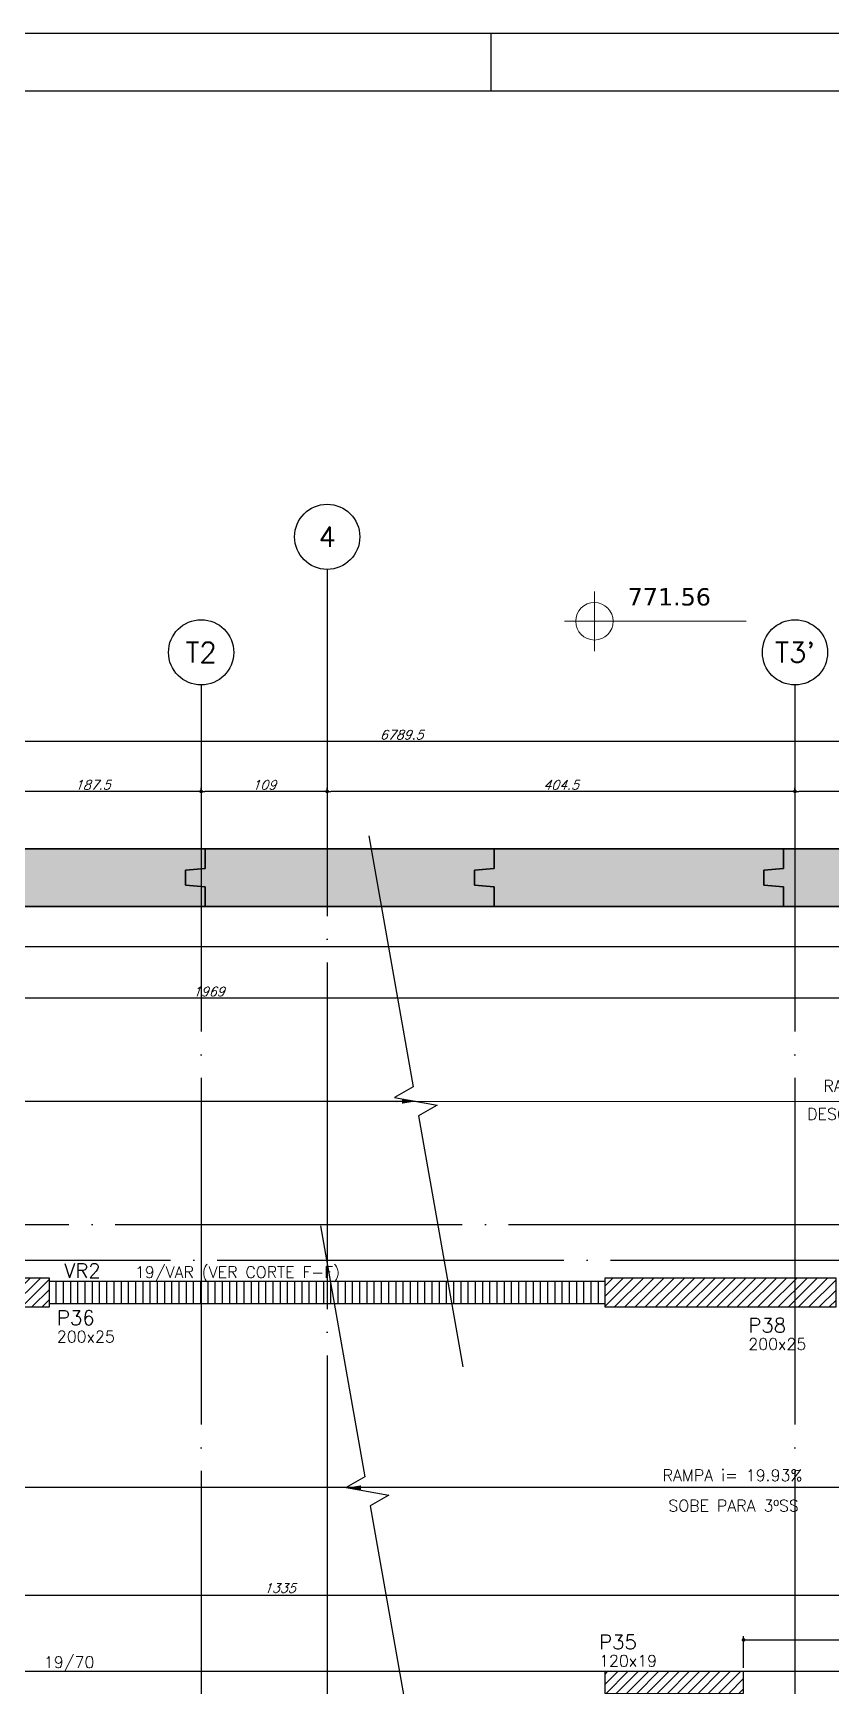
# Model space of a CAD drawing. Extents: x -4172 to 5482, y -2094 to 2406.
# Drawn here: x -464 to 226, y 975 to 2406 of the extents above; entities that cross this region are included whole.
import ezdxf
from ezdxf.enums import TextEntityAlignment as Align

# ---------------------------------------------------------------- set-up
doc = ezdxf.new("R2010")
doc.units = 0
doc.header["$LTSCALE"] = 50
doc.header["$MEASUREMENT"] = 0
doc.linetypes.add('EIXO', pattern=[6.8, 6, -0.4, 0, -0.4])
doc.layers.get('0').update_dxf_attribs({"linetype": 'CONTINUOUS'})
doc.layers.get('DEFPOINTS').update_dxf_attribs({"linetype": 'CONTINUOUS'})
doc.layers.add('A-ANNO-NOTE', color=253, linetype='CONTINUOUS', lineweight=9)
for name, color, linetype in [('F-AUX', 2, 'CONTINUOUS'), ('F-COTAS', 106, 'CONTINUOUS'), ('F-EIXO', 12, 'EIXO'), ('F-HACHURA-DET', 1, 'CONTINUOUS'), ('F-MARGEM', 1, 'CONTINUOUS'), ('F-PILARES-DIM', 172, 'CONTINUOUS'), ('F-PILARES-HACH', 174, 'CONTINUOUS'), ('F-PILARES-NOME', 170, 'CONTINUOUS'), ('F-PILARES-S', 170, 'CONTINUOUS'), ('F-SOLIDO-EST', 252, 'CONTINUOUS'), ('F-TEXTO', 6, 'CONTINUOUS'), ('F-VIGAS', 3, 'CONTINUOUS'), ('F-VIGAS-DIM', 2, 'CONTINUOUS'), ('F-VIGAS-NOME', 4, 'CONTINUOUS')]:
    doc.layers.add(name, color=color, linetype=linetype)
doc.styles.add('CP-TEXT-INCL', font='romans.shx', dxfattribs={"oblique": 20})
doc.styles.add('MCP', font='romans.shx')
doc.styles.add('ROMANS', font='romans.shx')
doc.styles.add('Verdana_3', font='verdana.ttf', dxfattribs={"height": 20})
doc.dimstyles.new('CP-COTAS-50', dxfattribs={"dimscale": 0.64, "dimtxt": 12.5, "dimasz": 5, "dimexe": 5, "dimexo": 5, "dimgap": 2.5, "dimtad": 1, "dimdec": 1, "dimdsep": 46, "dimtxsty": 'CP-TEXT-INCL', "dimblk1": 'DOT', "dimblk2": 'DOT', "dimsah": 1, "dimcen": 9, "dimclrd": 256, "dimclre": 256, "dimclrt": 256, "dimadec": 0, "dimazin": 0, "dimtfac": 1, "dimtdec": 1, "dimtmove": 2, "dimatfit": 3, "dimldrblk": 'DOT', "dimfxl": 0, "dimtolj": 1, "dimarcsym": 0})

# ---------------------------------------------------------------- blocks, each defined once
blk = doc.blocks.new('*U4')
at = {"layer": 'F-EIXO'}
blk.add_line((0, 0), (7197, 0), dxfattribs=at)
at = {"layer": 'F-TEXTO', "style": 'ROMANS'}
blk.add_attdef('EIXO', text='', height=17.5, dxfattribs=at).set_placement((-28.2072, 0), align=Align.MIDDLE_CENTER)
blk = doc.blocks.new('*U5')
at = {"layer": 'F-EIXO'}
blk.add_line((0, 0), (7285, 0), dxfattribs=at)
at = {"layer": 'F-TEXTO', "style": 'ROMANS'}
blk.add_attdef('EIXO', text='', height=17.5, dxfattribs=at).set_placement((-28.2072, 0), align=Align.MIDDLE_CENTER)
blk = doc.blocks.new('*U40')
at = {"layer": 'F-EIXO'}
blk.add_line((0, 0), (0, -3027.9), dxfattribs=at)
at = {"layer": 'F-EIXO', "color": 2, "linetype": 'Continuous'}
blk.add_circle((0, 28.2), 28.2, dxfattribs=at)
at = {"layer": 'F-TEXTO', "style": 'ROMANS'}
blk.add_attdef('EIXO', text='', height=17.5, rotation=360, dxfattribs=at).set_placement((0, 28.2), align=Align.MIDDLE_CENTER)
blk = doc.blocks.new('*U11')
at = {"layer": 'F-EIXO'}
blk.add_line((0, 0), (0, -3127.9), dxfattribs=at)
at = {"layer": 'F-EIXO', "color": 2, "linetype": 'Continuous'}
blk.add_circle((0, 28.2), 28.2, dxfattribs=at)
at = {"layer": 'F-TEXTO', "style": 'ROMANS'}
blk.add_attdef('EIXO', text='', height=17.5, rotation=360, dxfattribs=at).set_placement((0, 28.2), align=Align.MIDDLE_CENTER)
blk = doc.blocks.new('A0-4L_900')
at = {"layer": 'F-MARGEM', "color": 2}
blk.add_line((81.9, 90), (81.9, 89), dxfattribs=at)
blk.add_lwpolyline([(0, 0), (0, 90), (192.9, 90), (192.9, 0)], close=True, dxfattribs=at)
at = {"layer": 'F-MARGEM', "color": 7}
blk.add_lwpolyline([(2.5, 89), (191.9, 89), (191.9, 1), (2.5, 1)], close=True, dxfattribs=at)
blk = doc.blocks.new('_DOT')
at = {"color": 0, "linetype": 'ByBlock'}
blk.add_line((-0.5, 0), (-1, 0), dxfattribs=at)
at = {"color": 0, "linetype": 'ByBlock', "const_width": 0.5}
blk.add_lwpolyline([(-0.25, 0, 1), (0.25, 0, 1)], format="xyb", close=True, dxfattribs=at)
blk = doc.blocks.new('*D82')
at = {"layer": 'DEFPOINTS', "color": 0, "linetype": 'Continuous', "transparency": 16777216}
for p in [(3249.5, 1792.6), (3249.5, 1664.5), (-3540, 1430.2)]:
    blk.add_point(p, dxfattribs=at)
at = {"layer": 'F-COTAS', "linetype": 'Continuous', "lineweight": -2, "transparency": 16777216}
for p, q in [((-3540, 1433.4), (-3540, 1795.8)), ((-3536.8, 1792.6), (3246.3, 1792.6)), ((3249.5, 1667.7), (3249.5, 1795.8))]:
    blk.add_line(p, q, dxfattribs=at)
at = {"layer": 'F-COTAS', "linetype": 'Continuous', "lineweight": -2, "transparency": 16777216, "xscale": 3.2, "yscale": 3.2, "zscale": 3.2, "rotation": 180}
blk.add_blockref('_DOT', (-3540, 1792.6), dxfattribs=at)
at = {"layer": 'F-COTAS', "linetype": 'Continuous', "lineweight": -2, "transparency": 16777216, "xscale": 3.2, "yscale": 3.2, "zscale": 3.2}
blk.add_blockref('_DOT', (3249.5, 1792.6), dxfattribs=at)
at = {"layer": 'F-COTAS', "linetype": 'Continuous', "transparency": 16777216, "insert": (-145.2, 1798.2), "char_height": 8, "attachment_point": 5, "style": 'CP-TEXT-INCL'}
blk.add_mtext('\\A1;6789.5', dxfattribs=at)
blk = doc.blocks.new('*D93')
at = {"layer": 'DEFPOINTS', "color": 0, "linetype": 'Continuous', "transparency": 16777216}
for p in [(195, 1749.2), (195, 1747.5), (382.5, 1747.5)]:
    blk.add_point(p, dxfattribs=at)
at = {"layer": 'F-COTAS', "linetype": 'Continuous', "lineweight": -2, "transparency": 16777216}
for p, q in [((195, 1750.7), (195, 1752.4)), ((379.3, 1749.2), (198.2, 1749.2)), ((382.5, 1750.7), (382.5, 1752.4))]:
    blk.add_line(p, q, dxfattribs=at)
at = {"layer": 'F-COTAS', "linetype": 'Continuous', "lineweight": -2, "transparency": 16777216, "xscale": 3.2, "yscale": 3.2, "zscale": 3.2, "rotation": 180}
blk.add_blockref('_DOT', (195, 1749.2), dxfattribs=at)
at = {"layer": 'F-COTAS', "linetype": 'Continuous', "lineweight": -2, "transparency": 16777216, "xscale": 3.2, "yscale": 3.2, "zscale": 3.2}
blk.add_blockref('_DOT', (382.5, 1749.2), dxfattribs=at)
at = {"layer": 'F-COTAS', "linetype": 'Continuous', "transparency": 16777216, "insert": (288.7, 1754.8), "char_height": 8, "attachment_point": 5, "style": 'CP-TEXT-INCL'}
blk.add_mtext('\\A1;187.5', dxfattribs=at)
blk = doc.blocks.new('*D94')
at = {"layer": 'DEFPOINTS', "color": 0, "linetype": 'Continuous', "transparency": 16777216}
for p in [(-209.5, 1749.2), (-209.5, 1747.5), (195, 1747.5)]:
    blk.add_point(p, dxfattribs=at)
at = {"layer": 'F-COTAS', "linetype": 'Continuous', "lineweight": -2, "transparency": 16777216}
for p, q in [((-209.5, 1750.7), (-209.5, 1752.4)), ((191.8, 1749.2), (-206.3, 1749.2)), ((195, 1750.7), (195, 1752.4))]:
    blk.add_line(p, q, dxfattribs=at)
at = {"layer": 'F-COTAS', "linetype": 'Continuous', "lineweight": -2, "transparency": 16777216, "xscale": 3.2, "yscale": 3.2, "zscale": 3.2, "rotation": 180}
blk.add_blockref('_DOT', (-209.5, 1749.2), dxfattribs=at)
at = {"layer": 'F-COTAS', "linetype": 'Continuous', "lineweight": -2, "transparency": 16777216, "xscale": 3.2, "yscale": 3.2, "zscale": 3.2}
blk.add_blockref('_DOT', (195, 1749.2), dxfattribs=at)
at = {"layer": 'F-COTAS', "linetype": 'Continuous', "transparency": 16777216, "insert": (-7.3, 1754.8), "char_height": 8, "attachment_point": 5, "style": 'CP-TEXT-INCL'}
blk.add_mtext('\\A1;404.5', dxfattribs=at)
blk = doc.blocks.new('*D95')
at = {"layer": 'DEFPOINTS', "color": 0, "linetype": 'Continuous', "transparency": 16777216}
for p in [(-318.5, 1749.2), (-318.5, 1747.5), (-209.5, 1747.5)]:
    blk.add_point(p, dxfattribs=at)
at = {"layer": 'F-COTAS', "linetype": 'Continuous', "lineweight": -2, "transparency": 16777216}
for p, q in [((-318.5, 1750.7), (-318.5, 1752.4)), ((-212.7, 1749.2), (-315.3, 1749.2)), ((-209.5, 1750.7), (-209.5, 1752.4))]:
    blk.add_line(p, q, dxfattribs=at)
at = {"layer": 'F-COTAS', "linetype": 'Continuous', "lineweight": -2, "transparency": 16777216, "xscale": 3.2, "yscale": 3.2, "zscale": 3.2, "rotation": 180}
blk.add_blockref('_DOT', (-318.5, 1749.2), dxfattribs=at)
at = {"layer": 'F-COTAS', "linetype": 'Continuous', "lineweight": -2, "transparency": 16777216, "xscale": 3.2, "yscale": 3.2, "zscale": 3.2}
blk.add_blockref('_DOT', (-209.5, 1749.2), dxfattribs=at)
at = {"layer": 'F-COTAS', "linetype": 'Continuous', "transparency": 16777216, "insert": (-264, 1754.8), "char_height": 8, "attachment_point": 5, "style": 'CP-TEXT-INCL'}
blk.add_mtext('\\A1;109', dxfattribs=at)
blk = doc.blocks.new('*D96')
at = {"layer": 'DEFPOINTS', "color": 0, "linetype": 'Continuous', "transparency": 16777216}
for p in [(-506, 1749.2), (-506, 1747.5), (-318.5, 1747.5)]:
    blk.add_point(p, dxfattribs=at)
at = {"layer": 'F-COTAS', "linetype": 'Continuous', "lineweight": -2, "transparency": 16777216}
for p, q in [((-506, 1750.7), (-506, 1752.4)), ((-321.7, 1749.2), (-502.8, 1749.2)), ((-318.5, 1750.7), (-318.5, 1752.4))]:
    blk.add_line(p, q, dxfattribs=at)
at = {"layer": 'F-COTAS', "linetype": 'Continuous', "lineweight": -2, "transparency": 16777216, "xscale": 3.2, "yscale": 3.2, "zscale": 3.2, "rotation": 180}
blk.add_blockref('_DOT', (-506, 1749.2), dxfattribs=at)
at = {"layer": 'F-COTAS', "linetype": 'Continuous', "lineweight": -2, "transparency": 16777216, "xscale": 3.2, "yscale": 3.2, "zscale": 3.2}
blk.add_blockref('_DOT', (-318.5, 1749.2), dxfattribs=at)
at = {"layer": 'F-COTAS', "linetype": 'Continuous', "transparency": 16777216, "insert": (-412.3, 1754.8), "char_height": 8, "attachment_point": 5, "style": 'CP-TEXT-INCL'}
blk.add_mtext('\\A1;187.5', dxfattribs=at)
blk = doc.blocks.new('*D300')
at = {"layer": 'DEFPOINTS', "color": 0, "linetype": 'Continuous', "transparency": 16777216}
for p in [(494, 1053.5), (494, 1050), (-841, 1039)]:
    blk.add_point(p, dxfattribs=at)
at = {"layer": 'F-COTAS', "linetype": 'Continuous', "lineweight": -2, "transparency": 16777216}
for p, q in [((-841, 1042.2), (-841, 1056.7)), ((-837.8, 1053.5), (490.8, 1053.5)), ((494, 1053.2), (494, 1056.7))]:
    blk.add_line(p, q, dxfattribs=at)
at = {"layer": 'F-COTAS', "linetype": 'Continuous', "lineweight": -2, "transparency": 16777216, "xscale": 3.2, "yscale": 3.2, "zscale": 3.2, "rotation": 180}
blk.add_blockref('_DOT', (-841, 1053.5), dxfattribs=at)
at = {"layer": 'F-COTAS', "linetype": 'Continuous', "lineweight": -2, "transparency": 16777216, "xscale": 3.2, "yscale": 3.2, "zscale": 3.2}
blk.add_blockref('_DOT', (494, 1053.5), dxfattribs=at)
at = {"layer": 'F-COTAS', "linetype": 'Continuous', "transparency": 16777216, "insert": (-250.5, 1059.7), "char_height": 8, "attachment_point": 5, "style": 'CP-TEXT-INCL'}
blk.add_mtext('\\A1;1335', dxfattribs=at)
blk = doc.blocks.new('*D448')
at = {"layer": 'DEFPOINTS', "color": 0, "linetype": 'Continuous', "transparency": 16777216}
for p in [(585, 1014.9), (150.5, 987.5), (585, 994.9)]:
    blk.add_point(p, dxfattribs=at)
at = {"layer": 'F-COTAS', "linetype": 'Continuous', "lineweight": -2, "transparency": 16777216}
for p, q in [((150.5, 990.7), (150.5, 1018.1)), ((585, 998.1), (585, 1018.1)), ((153.7, 1014.9), (581.8, 1014.9))]:
    blk.add_line(p, q, dxfattribs=at)
at = {"layer": 'F-COTAS', "linetype": 'Continuous', "lineweight": -2, "transparency": 16777216, "xscale": 3.2, "yscale": 3.2, "zscale": 3.2, "rotation": 180}
blk.add_blockref('_DOT', (150.5, 1014.9), dxfattribs=at)
at = {"layer": 'F-COTAS', "linetype": 'Continuous', "lineweight": -2, "transparency": 16777216, "xscale": 3.2, "yscale": 3.2, "zscale": 3.2}
blk.add_blockref('_DOT', (585, 1014.9), dxfattribs=at)
at = {"layer": 'F-COTAS', "linetype": 'Continuous', "transparency": 16777216, "insert": (367.8, 1020.5), "char_height": 8, "attachment_point": 5, "style": 'CP-TEXT-INCL'}
blk.add_mtext('\\A1;434.5', dxfattribs=at)
blk = doc.blocks.new('*D465')
at = {"layer": 'DEFPOINTS', "color": 0, "linetype": 'Continuous', "transparency": 16777216}
for p in [(-1296.5, 1570.4), (-1296.5, 1570.4), (672.5, 1570.4)]:
    blk.add_point(p, dxfattribs=at)
at = {"layer": 'F-COTAS', "linetype": 'Continuous', "lineweight": -2, "transparency": 16777216}
blk.add_line((669.3, 1570.4), (-1293.3, 1570.4), dxfattribs=at)
at = {"layer": 'F-COTAS', "linetype": 'Continuous', "lineweight": -2, "transparency": 16777216, "xscale": 3.2, "yscale": 3.2, "zscale": 3.2, "rotation": 180}
blk.add_blockref('_DOT', (-1296.5, 1570.4), dxfattribs=at)
at = {"layer": 'F-COTAS', "linetype": 'Continuous', "lineweight": -2, "transparency": 16777216, "xscale": 3.2, "yscale": 3.2, "zscale": 3.2}
blk.add_blockref('_DOT', (672.5, 1570.4), dxfattribs=at)
at = {"layer": 'F-COTAS', "linetype": 'Continuous', "transparency": 16777216, "insert": (-312, 1576), "char_height": 8, "attachment_point": 5, "style": 'CP-TEXT-INCL'}
blk.add_mtext('\\A1;1969', dxfattribs=at)
blk = doc.blocks.new('LGN-COTA - LGN-COTA-475391-Térreo')
at = {"layer": 'A-ANNO-NOTE'}
for p, q in [((-0.009, -0.238), (-0.009, 0.28)), ((-0.268, 0.021), (1.302, 0.021))]:
    blk.add_line(p, q, dxfattribs=at)
for centre, start, end in [((-0.009, 0.022), 90, 180), ((-0.009, 0.021), 360, 90), ((-0.009, 0.021), 180, 270), ((-0.009, 0.021), 270, 0)]:
    blk.add_arc(centre, 0.162, start, end, dxfattribs=at)
blk = doc.blocks.new('zw$7512')
at = {"layer": 'A-ANNO-NOTE', "xscale": 100, "yscale": 100, "zscale": 100}
blk.add_blockref('LGN-COTA - LGN-COTA-475391-Térreo', (222, 1680.3), dxfattribs=at)
at = {"layer": 'A-ANNO-NOTE', "style": 'Verdana_3'}
blk.add_text('771.56', height=15, dxfattribs=at).set_placement((249.8, 1696.1))

msp = doc.modelspace()

# ---------------------------------------------------------------- hatches: boundary and pattern name
at = {"layer": 'F-HACHURA-DET', "linetype": 'Continuous'}
h = msp.add_hatch(dxfattribs=at)
h.set_pattern_fill('LINE', color=256, scale=50, angle=90, style=0)
h.paths.add_polyline_path([(30.5, 1306), (30.5, 1325), (-449.5, 1325), (-449.5, 1306)])
at = {"layer": 'F-PILARES-HACH', "linetype": 'Continuous'}
h = msp.add_hatch(dxfattribs=at)
h.set_pattern_fill('ANSI31', color=256, scale=50, style=0)
h.paths.add_polyline_path([(-649.5, 1303), (-449.5, 1303), (-449.5, 1328), (-649.5, 1328)], flags=16)
h = msp.add_hatch(dxfattribs=at)
h.set_pattern_fill('ANSI31', color=256, scale=50, style=0)
h.paths.add_polyline_path([(30.5, 1303), (230.5, 1303), (230.5, 1328), (30.5, 1328)], flags=16)
h = msp.add_hatch(dxfattribs=at)
h.set_pattern_fill('ANSI31', color=256, scale=50, style=0)
h.paths.add_polyline_path([(30.5, 968.5), (150.5, 968.5), (150.5, 987.5), (30.5, 987.5)], flags=16)
at = {"layer": 'F-SOLIDO-EST'}
h = msp.add_hatch(color=256, dxfattribs=at)
h.dxf.hatch_style = 1
h.paths.add_polyline_path([(-332, 1681), (-315, 1682.5), (-315, 1699.5), (-565, 1699.5), (-565, 1682.5), (-582, 1681), (-582, 1668), (-565, 1666.5), (-565, 1649.5), (-315, 1649.5), (-315, 1666.5), (-332, 1668)])
h = msp.add_hatch(color=256, dxfattribs=at)
h.dxf.hatch_style = 1
h.paths.add_polyline_path([(-65, 1699.5), (-315, 1699.5), (-315, 1682.5), (-332, 1681), (-332, 1668), (-315, 1666.5), (-315, 1649.5), (-65, 1649.5), (-65, 1666.5), (-82, 1668), (-82, 1681), (-65, 1682.5)])
h = msp.add_hatch(color=256, dxfattribs=at)
h.dxf.hatch_style = 1
h.paths.add_polyline_path([(185, 1699.5), (-65, 1699.5), (-65, 1682.5), (-82, 1681), (-82, 1668), (-65, 1666.5), (-65, 1649.5), (185, 1649.5), (185, 1666.5), (168, 1668), (168, 1681), (185, 1682.5)])
h = msp.add_hatch(color=256, dxfattribs=at)
h.dxf.hatch_style = 1
h.paths.add_polyline_path([(435, 1666.5), (418, 1668), (418, 1681), (435, 1682.5), (435, 1699.5), (185, 1699.5), (185, 1682.5), (168, 1681), (168, 1668), (185, 1666.5), (185, 1649.5), (435, 1649.5)])

# ---------------------------------------------------------------- linework, layer by layer
at = {"layer": 'F-AUX', "color": 1}
for p, q in [((-1485.5, 1481), (-133, 1481)), ((-149.901, 1480.98), (694, 1481)), ((-192.928, 1146.707), (-841.635, 1146.707)), ((493.901, 1146.689), (-192.928, 1146.707))]:
    msp.add_line(p, q, dxfattribs=at)
for points in [[(-173.546, 1710.634), (-135.117, 1493.584), (-151.316, 1484.216), (-114.455, 1477.743), (-130.654, 1468.376), (-92.265, 1251.31)], [(-215.272, 1373.145), (-176.843, 1156.095), (-193.042, 1146.727), (-156.182, 1140.254), (-172.38, 1130.887), (-133.991, 913.821)]]:
    msp.add_lwpolyline(points, dxfattribs=at)
for points in [[(-144.886, 1478.98), (-132.886, 1480.98), (-144.886, 1482.98)], [(-180.252, 1144.627), (-192.252, 1146.627), (-180.252, 1148.627)]]:
    msp.add_solid(points, dxfattribs=at)
at = {"layer": 'F-EIXO'}
msp.add_line((-3621.135, 1615), (3550.572, 1615), dxfattribs=at)
at = {"layer": 'F-PILARES-S', "linetype": 'Continuous'}
for points in [[(-649.5, 1303), (-449.5, 1303), (-449.5, 1328), (-649.5, 1328), (-649.5, 1303)], [(30.5, 968.5), (150.5, 968.5), (150.5, 987.5), (30.5, 987.5), (30.5, 968.5)]]:
    msp.add_lwpolyline(points, dxfattribs=at)
at = {"layer": 'F-PILARES-S'}
msp.add_lwpolyline([(30.5, 1303), (230.5, 1303), (230.5, 1328), (30.5, 1328), (30.5, 1303)], dxfattribs=at)
at = {"layer": 'F-VIGAS'}
for p, q in [((-315, 1699.5), (-565, 1699.5)), ((-565, 1699.5), (-315, 1699.5)), ((-315, 1682.5), (-315, 1699.5)), ((-315, 1699.5), (-315, 1682.5)), ((-65, 1699.5), (-315, 1699.5)), ((-315, 1699.5), (-315, 1682.5)), ((-315, 1682.5), (-315, 1699.5)), ((-315, 1699.5), (-65, 1699.5)), ((-65, 1682.5), (-65, 1699.5)), ((-65, 1699.5), (-65, 1682.5)), ((185, 1699.5), (-65, 1699.5)), ((-65, 1699.5), (-65, 1682.5)), ((-65, 1682.5), (-65, 1699.5)), ((-65, 1699.5), (185, 1699.5)), ((185, 1682.5), (185, 1699.5)), ((185, 1699.5), (185, 1682.5)), ((435, 1699.5), (185, 1699.5)), ((185, 1699.5), (185, 1682.5)), ((185, 1682.5), (185, 1699.5)), ((185, 1699.5), (435, 1699.5)), ((-332, 1681), (-315, 1682.5)), ((-315, 1682.5), (-332, 1681)), ((-315, 1682.5), (-332, 1681)), ((-332, 1681), (-315, 1682.5)), ((-332, 1668), (-332, 1681)), ((-332, 1681), (-332, 1668)), ((-332, 1681), (-332, 1668)), ((-332, 1668), (-332, 1681)), ((-82, 1681), (-65, 1682.5)), ((-65, 1682.5), (-82, 1681)), ((-65, 1682.5), (-82, 1681)), ((-82, 1681), (-65, 1682.5)), ((-82, 1668), (-82, 1681)), ((-82, 1681), (-82, 1668)), ((-82, 1681), (-82, 1668)), ((-82, 1668), (-82, 1681)), ((168, 1681), (185, 1682.5)), ((185, 1682.5), (168, 1681)), ((185, 1682.5), (168, 1681)), ((168, 1681), (185, 1682.5)), ((168, 1668), (168, 1681)), ((168, 1681), (168, 1668)), ((168, 1681), (168, 1668)), ((168, 1668), (168, 1681)), ((-315, 1666.5), (-332, 1668)), ((-332, 1668), (-315, 1666.5)), ((-332, 1668), (-315, 1666.5)), ((-315, 1666.5), (-332, 1668)), ((-315, 1649.5), (-315, 1666.5)), ((-315, 1666.5), (-315, 1649.5)), ((-315, 1666.5), (-315, 1649.5)), ((-315, 1649.5), (-315, 1666.5)), ((-65, 1666.5), (-82, 1668)), ((-82, 1668), (-65, 1666.5)), ((-82, 1668), (-65, 1666.5)), ((-65, 1666.5), (-82, 1668)), ((-65, 1649.5), (-65, 1666.5)), ((-65, 1666.5), (-65, 1649.5)), ((-65, 1666.5), (-65, 1649.5)), ((-65, 1649.5), (-65, 1666.5)), ((185, 1666.5), (168, 1668)), ((168, 1668), (185, 1666.5)), ((168, 1668), (185, 1666.5)), ((185, 1666.5), (168, 1668)), ((185, 1649.5), (185, 1666.5)), ((185, 1666.5), (185, 1649.5)), ((185, 1666.5), (185, 1649.5)), ((185, 1649.5), (185, 1666.5)), ((-565, 1649.5), (-315, 1649.5)), ((-315, 1649.5), (-565, 1649.5)), ((-315, 1649.5), (-65, 1649.5)), ((-65, 1649.5), (-315, 1649.5)), ((-65, 1649.5), (185, 1649.5)), ((185, 1649.5), (-65, 1649.5)), ((185, 1649.5), (435, 1649.5)), ((435, 1649.5), (185, 1649.5))]:
    msp.add_line(p, q, dxfattribs=at)
for points in [[(30.5, 1325), (-449.5, 1325)], [(-449.5, 1306), (30.5, 1306)], [(-209.5, 987.5), (-529.5, 987.5)], [(30.5, 987.5), (-209.5, 987.5)], [(195, 987.5), (150.5, 987.5)], [(465, 987.5), (195, 987.5)]]:
    msp.add_lwpolyline(points, dxfattribs=at)

# ---------------------------------------------------------------- block references
at = {"layer": 'A-ANNO-NOTE', "linetype": 'Continuous'}
msp.add_blockref('zw$7512', (-199.5, 214), dxfattribs=at)
at = {"layer": 'F-EIXO', "linetype": 'Continuous'}
for name, p, values in [('*U11', (-209.5, 1941.357), {'EIXO': '4'}), ('*U40', (-318.5, 1841.357), {'EIXO': 'T2'}), ('*U40', (195, 1841.357), {'EIXO': "T3'"})]:
    msp.add_blockref(name, p, dxfattribs=at).add_auto_attribs(values)
for name, p in [('*U4', (-3705.761, 1615)), ('*U5', (-3793.715, 1374.5)), ('*U4', (-3705.761, 1343.5))]:
    msp.add_blockref(name, p, dxfattribs=at)
at = {"layer": 'F-MARGEM', "linetype": 'Continuous', "xscale": 50, "yscale": 50, "zscale": 50}
msp.add_blockref('A0-4L_900', (-4162.872, -2094.493), dxfattribs=at)

# ---------------------------------------------------------------- texts
at = {"layer": 'F-AUX', "color": 2, "char_height": 10, "width": 190.55086, "attachment_point": 1, "line_spacing_factor": 0.941778, "style": 'ROMANS'}
for s, insert in [('RAMPA i= 20%', (219.601, 1499.242)), ('DESCE PARA 5ºSS', (205.5, 1475)), ('RAMPA i= 19.93%', (80.5, 1162.333)), ('SOBE PARA 3ºSS', (85.5, 1136))]:
    msp.add_mtext(s, dxfattribs=dict(at, insert=insert))
at = {"layer": 'F-PILARES-DIM', "linetype": 'Continuous', "style": 'MCP'}
for s, p in [('200x25', (-443.25, 1272.375)), ('200x25', (154.639, 1265.893)), ('120x19', (25.608, 991.772))]:
    msp.add_text(s, height=10, dxfattribs=at).set_placement(p)
at = {"layer": 'F-PILARES-NOME', "linetype": 'Continuous', "style": 'MCP'}
for s, p in [('P36', (-443.25, 1287.375)), ('P38', (154.639, 1280.893)), ('P35', (25.608, 1006.772))]:
    msp.add_text(s, height=12.5, dxfattribs=at).set_placement(p)
at = {"layer": 'F-VIGAS-DIM', "linetype": 'Continuous', "style": 'MCP'}
for s, p in [('19/VAR (VER CORTE F-F)', (-375.774, 1328.125)), ('19/70', (-454.5, 990.625))]:
    msp.add_text(s, height=10, dxfattribs=at).set_placement(p)
at = {"layer": 'F-VIGAS-NOME', "linetype": 'Continuous', "style": 'MCP'}
msp.add_text('VR2', height=12.5, dxfattribs=at).set_placement((-437, 1328.125))

# ---------------------------------------------------------------- dimensions: what is measured, and where the dimension line sits
at = {"layer": 'F-COTAS', "linetype": 'Continuous'}
for base, p1, p2, picture, middle in [((3249.5, 1792.612), (-3540, 1430.201), (3249.5, 1664.5), '*D82', (-145.25, 1798.212)), ((-506, 1749.22), (-318.5, 1747.53), (-506, 1747.53), '*D96', (-412.25, 1754.82)), ((-318.5, 1749.22), (-209.5, 1747.53), (-318.5, 1747.53), '*D95', (-264, 1754.82)), ((-209.5, 1749.22), (195, 1747.53), (-209.5, 1747.53), '*D94', (-7.25, 1754.82)), ((195, 1749.22), (382.5, 1747.53), (195, 1747.53), '*D93', (288.75, 1754.82))]:
    dim = msp.add_linear_dim(base=base, p1=p1, p2=p2, dimstyle='CP-COTAS-50', dxfattribs=at)
    dim.commit()
    dim.dimension.update_dxf_attribs({"geometry": picture, "text_midpoint": middle})
for base, p1, p2, picture, middle in [((-1296.5, 1570.378), (672.5, 1570.378), (-1296.5, 1570.378), '*D465', (-312, 1575.978)), ((585, 1014.901), (150.5, 987.5), (585, 994.93), '*D448', (367.75, 1020.501))]:
    dim = msp.add_linear_dim(base=base, p1=p1, p2=p2, dimstyle='CP-COTAS-50', override={"dimfxl": 7.5}, dxfattribs=at)
    dim.commit()
    dim.dimension.update_dxf_attribs({"geometry": picture, "text_midpoint": middle})
dim = msp.add_linear_dim(base=(494, 1053.538), p1=(-841, 1039.025), p2=(494, 1050.046), dimstyle='CP-COTAS-50', override={"dimfxl": 7.5}, dxfattribs=at)
dim.commit()
dim.dimension.update_dxf_attribs({"geometry": '*D300', "text_midpoint": (-250.511, 1059.716), "dimtype": 160})

doc.saveas('drawing.dxf')
